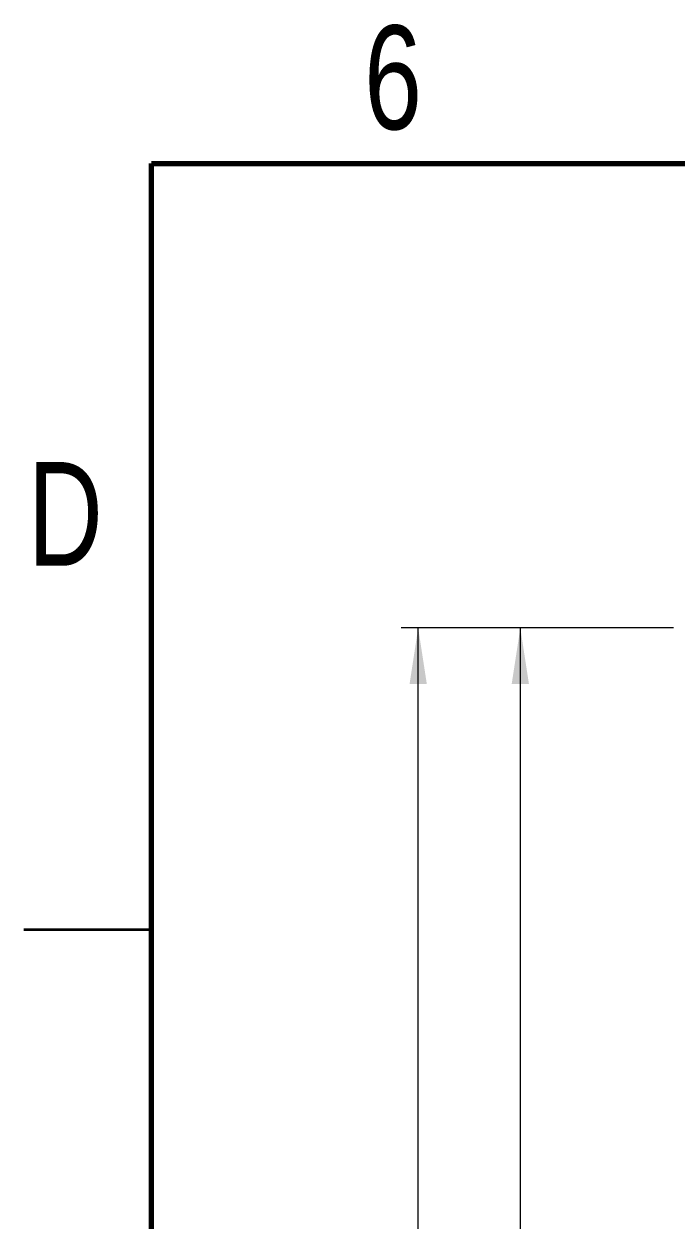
# Model space of a CAD drawing. Header units: millimetres. Extents: x 2 to 294, y 2 to 208.
# Drawn here: x 2.5 to 40.8, y 137.9 to 208.2 of the extents above; entities that cross this region are included whole.
import ezdxf

# ---------------------------------------------------------------- set-up
doc = ezdxf.new("R2010")
doc.units = ezdxf.units.MM
doc.styles.add('SLDTEXTSTYLE0', font='TXT', dxfattribs={"width": 0.75})
doc.dimstyles.new('SLDDIMSTYLE0', dxfattribs={"dimtxt": 3.5, "dimasz": 3.302, "dimexe": 0, "dimexo": 0.0625, "dimgap": 0.875, "dimtad": 1, "dimrnd": 1e-09, "dimzin": 4, "dimdsep": 46, "dimtxsty": 'SLDTEXTSTYLE0', "dimsah": 1, "dimcen": 0.09, "dimadec": 0, "dimazin": 1, "dimtfac": 1, "dimtofl": 0, "dimtmove": 0, "dimatfit": 3, "dimfxl": 0, "dimfrac": 2, "dimtolj": 1, "dimtzin": 12, "dimarcsym": 0})
doc.dimstyles.new('SLDDIMSTYLE3', dxfattribs={"dimtxt": 3.5, "dimasz": 3.302, "dimexe": 0, "dimexo": 0.0625, "dimgap": 0.875, "dimtad": 1, "dimrnd": 1e-09, "dimzin": 12, "dimdsep": 46, "dimtxsty": 'SLDTEXTSTYLE0', "dimsah": 1, "dimcen": 0.09, "dimadec": 0, "dimazin": 3, "dimtfac": 1, "dimtofl": 0, "dimtmove": 0, "dimatfit": 3, "dimfxl": 0, "dimfrac": 2, "dimtolj": 1, "dimtzin": 12, "dimarcsym": 0})

# ---------------------------------------------------------------- blocks, each defined once
blk = doc.blocks.new('_D')
at = {"color": 7, "linetype": 'Continuous', "lineweight": 0}
for p, q in [((40.665, 172.728), (30.665, 172.728)), ((31.665, 172.728), (31.665, 93.226)), ((80.797, 93.226), (30.665, 93.226))]:
    blk.add_line(p, q, dxfattribs=at)
at = {"color": 7, "linetype": 'Continuous', "lineweight": 18}
for points in [[(31.665, 172.728), (31.157, 169.426), (32.173, 169.426)], [(31.665, 93.226), (32.173, 96.528), (31.157, 96.528)]]:
    blk.add_solid(points, dxfattribs=at)
at = {"color": 7, "linetype": 'Continuous', "lineweight": 18, "insert": (27.153, 127.533), "char_height": 3.5, "attachment_point": 1, "rotation": 90, "style": 'SLDTEXTSTYLE0'}
blk.add_mtext('79.50', dxfattribs=at)
blk = doc.blocks.new('_D_4')
at = {"color": 7, "linetype": 'Continuous', "lineweight": 0}
for p, q in [((40.665, 172.728), (24.665, 172.728)), ((25.665, 90.054), (25.665, 172.728)), ((60.507, 90.054), (24.665, 90.054))]:
    blk.add_line(p, q, dxfattribs=at)
at = {"color": 7, "linetype": 'Continuous', "lineweight": 18}
for points in [[(25.665, 172.728), (25.157, 169.426), (26.173, 169.426)], [(25.665, 90.054), (26.173, 93.356), (25.157, 93.356)]]:
    blk.add_solid(points, dxfattribs=at)
at = {"color": 7, "linetype": 'Continuous', "lineweight": 18, "insert": (21.153, 127.533), "char_height": 3.5, "attachment_point": 1, "rotation": 90, "style": 'SLDTEXTSTYLE0'}
blk.add_mtext('82.67', dxfattribs=at)

msp = doc.modelspace()

# ---------------------------------------------------------------- linework, layer by layer
at = {"color": 7, "linetype": 'Continuous', "lineweight": 70}
for p, q in [((10, 10), (10, 200)), ((10, 200), (287, 200))]:
    msp.add_line(p, q, dxfattribs=at)
at = {"color": 7, "linetype": 'Continuous', "lineweight": 35}
msp.add_line((10, 155), (2.5, 155), dxfattribs=at)

# ---------------------------------------------------------------- texts
at = {"color": 7, "linetype": 'Continuous', "lineweight": 0, "char_height": 6.096, "attachment_point": 2, "style": 'SLDTEXTSTYLE0'}
for s, insert in [('6', (24.189, 208.114)), ('D', (4.93, 182.476))]:
    msp.add_mtext(s, dxfattribs=dict(at, insert=insert))

# ---------------------------------------------------------------- dimensions: what is measured, and where the dimension line sits
at = {"color": 7, "linetype": 'Continuous', "lineweight": 18}
for base, p1, p2, dimstyle, picture, middle in [((25.665, 172.728), (61.507, 90.054), (41.665, 172.728), 'SLDDIMSTYLE3', '_D_4', (25.665, 133.351)), ((31.665, 93.226), (41.665, 172.728), (81.797, 93.226), 'SLDDIMSTYLE0', '_D', (31.665, 133.351))]:
    dim = msp.add_linear_dim(base=base, p1=p1, p2=p2, angle=90, dimstyle=dimstyle, dxfattribs=at)
    dim.commit()
    dim.dimension.update_dxf_attribs({"geometry": picture, "text_midpoint": middle, "dimtype": 160})

doc.saveas('drawing.dxf')
